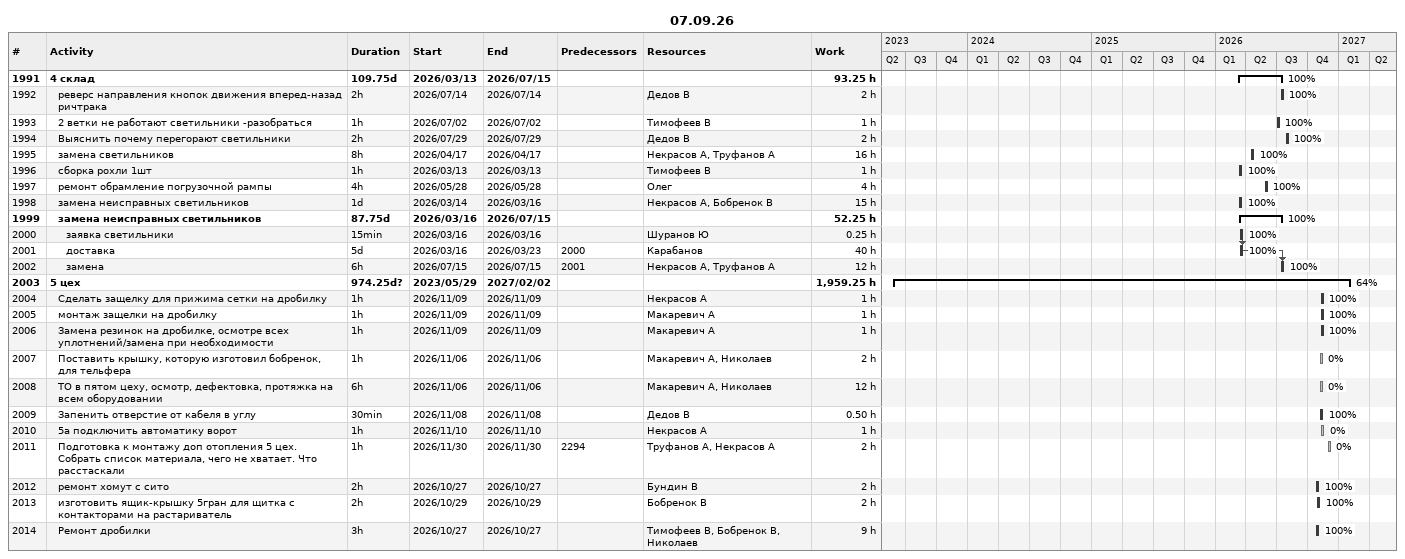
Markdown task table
07.09.26

| ID | Level | Task | Duration | Start | Finish | Predecessors | Resources | % complete | Work (h) |
|---|---|---|---|---|---|---|---|---|---|
| 1991 | 1 | **4 склад** | 109.75d | 2026-03-13 | 2026-07-15 |  |  | 100 | 93.25 |
| 1992 | 2 | реверс направления кнопок движения вперед-назад ричтрака | 2h | 2026-07-14 | 2026-07-14 |  | Дедов В | 100 | 2 |
| 1993 | 2 | 2 ветки не работают светильники -разобраться | 1h | 2026-07-02 | 2026-07-02 |  | Тимофеев В | 100 | 1 |
| 1994 | 2 | Выяснить почему перегорают светильники | 2h | 2026-07-29 | 2026-07-29 |  | Дедов В | 100 | 2 |
| 1995 | 2 | замена светильников | 8h | 2026-04-17 | 2026-04-17 |  | Некрасов А, Труфанов А | 100 | 16 |
| 1996 | 2 | сборка рохли 1шт | 1h | 2026-03-13 | 2026-03-13 |  | Тимофеев В | 100 | 1 |
| 1997 | 2 | ремонт обрамление погрузочной рампы | 4h | 2026-05-28 | 2026-05-28 |  | Олег | 100 | 4 |
| 1998 | 2 | замена неисправных светильников | 1d | 2026-03-14 | 2026-03-16 |  | Некрасов А, Бобренок В | 100 | 15 |
| 1999 | 2 | **замена неисправных светильников** | 87.75d | 2026-03-16 | 2026-07-15 |  |  | 100 | 52.25 |
| 2000 | 3 | заявка светильники | 15min | 2026-03-16 | 2026-03-16 |  | Шуранов Ю | 100 | 0.25 |
| 2001 | 3 | доставка | 5d | 2026-03-16 | 2026-03-23 | 2000 | Карабанов | 100 | 40 |
| 2002 | 3 | замена | 6h | 2026-07-15 | 2026-07-15 | 2001 | Некрасов А, Труфанов А | 100 | 12 |
| 2003 | 1 | **5 цех** | 974.25d? | 2023-05-29 | 2027-02-02 |  |  | 64 | 1959.25 |
| 2004 | 2 | Сделать защелку для прижима сетки на дробилку | 1h | 2026-11-09 | 2026-11-09 |  | Некрасов А | 100 | 1 |
| 2005 | 2 | монтаж защелки на дробилку | 1h | 2026-11-09 | 2026-11-09 |  | Макаревич А | 100 | 1 |
| 2006 | 2 | Замена резинок на дробилке, осмотре всех уплотнений/замена при необходимости | 1h | 2026-11-09 | 2026-11-09 |  | Макаревич А | 100 | 1 |
| 2007 | 2 | Поставить крышку, которую изготовил бобренок, для тельфера | 1h | 2026-11-06 | 2026-11-06 |  | Макаревич А, Николаев | 0 | 2 |
| 2008 | 2 | ТО в пятом цеху, осмотр, дефектовка, протяжка на всем оборудовании | 6h | 2026-11-06 | 2026-11-06 |  | Макаревич А, Николаев | 0 | 12 |
| 2009 | 2 | Запенить отверстие от кабеля в углу | 30min | 2026-11-08 | 2026-11-08 |  | Дедов В | 100 | 0.50 |
| 2010 | 2 | 5а подключить автоматику ворот | 1h | 2026-11-10 | 2026-11-10 |  | Некрасов А | 0 | 1 |
| 2011 | 2 | Подготовка к монтажу доп отопления 5 цех. Собрать список материала, чего не хватает. Что расстаскали | 1h | 2026-11-30 | 2026-11-30 | 2294 | Труфанов А, Некрасов А | 0 | 2 |
| 2012 | 2 | ремонт хомут с сито | 2h | 2026-10-27 | 2026-10-27 |  | Бундин В | 100 | 2 |
| 2013 | 2 | изготовить ящик-крышку 5гран для щитка с контакторами на растариватель | 2h | 2026-10-29 | 2026-10-29 |  | Бобренок В | 100 | 2 |
| 2014 | 2 | Ремонт дробилки | 3h | 2026-10-27 | 2026-10-27 |  | Тимофеев В, Бобренок В, Николаев | 100 | 9 |
